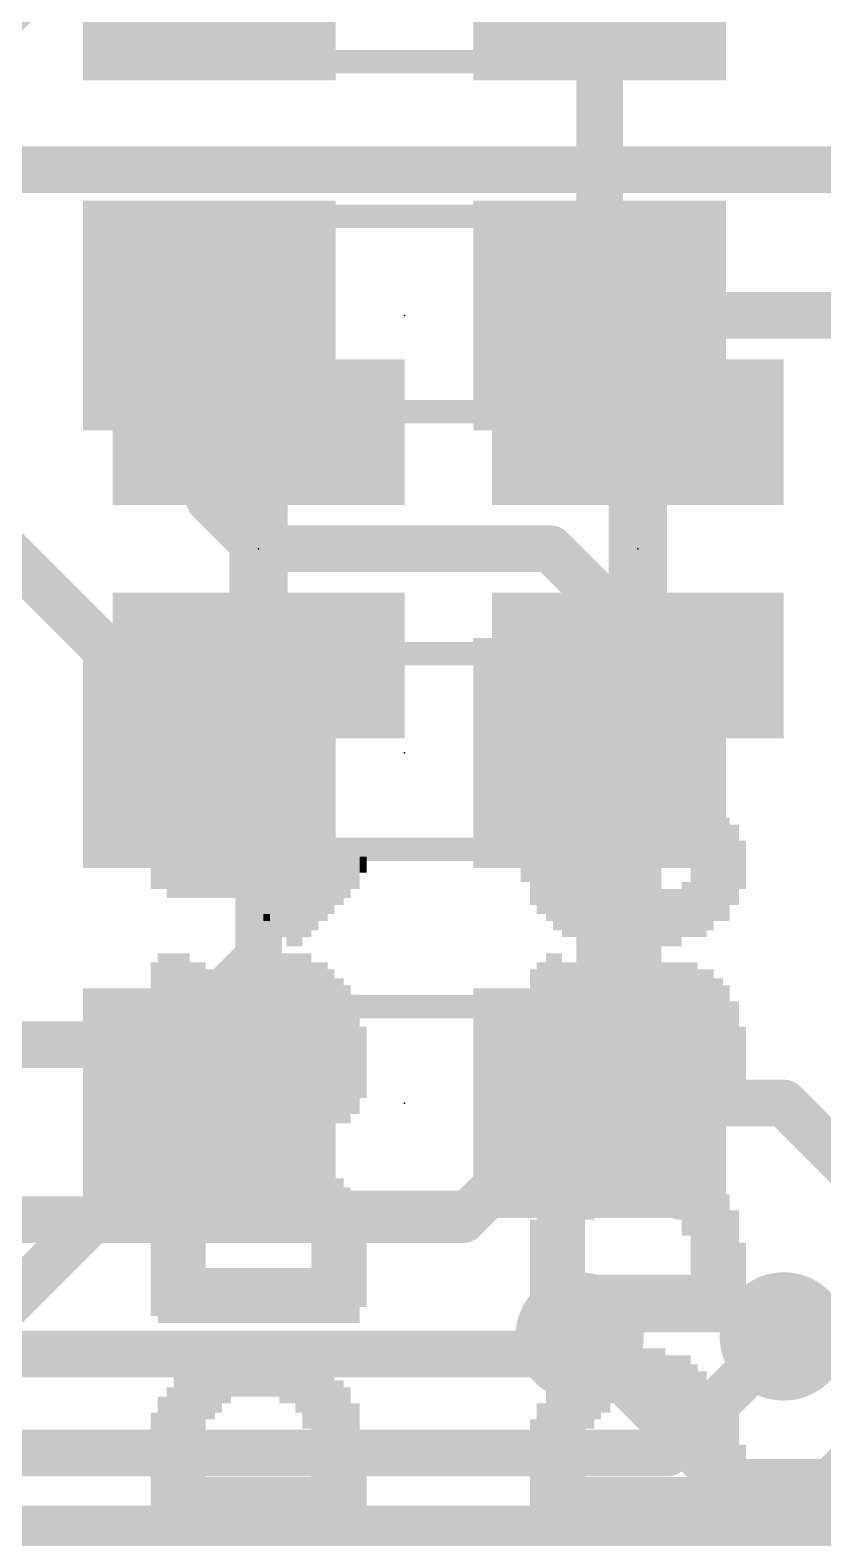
# Model space of a CAD drawing. Extents: x -29.2 to 57.4, y -20 to 37.1.
# Drawn here: x 18.31 to 21.76, y 12.46 to 19.02 of the extents above; entities that cross this region are included whole.
import ezdxf

# ---------------------------------------------------------------- set-up
doc = ezdxf.new("R2010")
doc.units = 0
for name, color, linetype in [('1', 12, 'CONTINUOUS'), ('16', 132, 'CONTINUOUS'), ('18', 110, 'CONTINUOUS'), ('22', 40, 'CONTINUOUS'), ('23', 53, 'CONTINUOUS'), ('24', 53, 'CONTINUOUS'), ('51', 53, 'CONTINUOUS')]:
    doc.layers.add(name, color=color, linetype=linetype)

# ---------------------------------------------------------------- blocks, each defined once
blk = doc.blocks.new('RECT')
blk.add_solid([(-0.5, -0.5), (0.5, -0.5), (-0.5, 0.5), (0.5, 0.5)])
blk = doc.blocks.new('ROUNDV')
at = {"const_width": 0.5}
blk.add_lwpolyline([(0, -0.25, 1), (0, 0.25, 1), (0, -0.25)], format="xyb", dxfattribs=at)

msp = doc.modelspace()

# ---------------------------------------------------------------- linework, layer by layer
at = {"layer": '1', "const_width": 0.2032}
for points in [[(18.161, 19.05), (18.415, 19.304)], [(20.789, 19.304), (20.789, 17.78)], [(19.089, 17.78), (19.089, 16.979)], [(20.789, 17.78), (21.971, 17.78)], [(19.089, 16.979), (19.304, 16.764)], [(19.089, 15.875), (18.204, 16.76)], [(19.304, 16.764), (20.574, 16.764)], [(20.574, 16.764), (20.789, 16.549)], [(20.789, 16.549), (20.789, 15.875)], [(20.789, 15.875), (20.789, 14.351)], [(19.089, 14.351), (17.78, 13.042)], [(21.59, 14.351), (20.789, 14.351)], [(21.93, 14.011), (21.59, 14.351)], [(21.336, 12.7), (20.701, 13.335)], [(22.479, 13.335), (21.59, 13.335)], [(21.971, 12.7), (21.336, 12.7)]]:
    msp.add_lwpolyline(points, dxfattribs=at)
at = {"layer": '1', "const_width": 0.1016}
for points in [[(19.1398, 17.78, 1), (19.0382, 17.78)], [(20.789, 17.8308, 1), (20.789, 17.7292)], [(20.7382, 17.78, 1), (20.8398, 17.78)], [(19.1249, 17.0149, 1), (19.0531, 16.9431)], [(19.0382, 16.979, 1), (19.1398, 16.979)], [(19.304, 16.8148, 1), (19.304, 16.7132)], [(19.2681, 16.7281, 1), (19.3399, 16.7999)], [(20.6099, 16.7999, 1), (20.5381, 16.7281)], [(20.574, 16.7132, 1), (20.574, 16.8148)], [(20.8398, 16.549, 1), (20.7382, 16.549)], [(20.7531, 16.5131, 1), (20.8249, 16.5849)], [(19.0531, 15.8391, 1), (19.1249, 15.9109)], [(20.8398, 15.875, 1), (20.7382, 15.875)], [(20.7382, 15.875, 1), (20.8398, 15.875)], [(19.1249, 14.3151, 1), (19.0531, 14.3869)], [(20.789, 14.4018, 1), (20.789, 14.3002)], [(21.6259, 14.3869, 1), (21.5541, 14.3151)], [(21.59, 14.3002, 1), (21.59, 14.4018)], [(20.7382, 14.351, 1), (20.8398, 14.351)], [(20.7369, 13.3709, 1), (20.6651, 13.2991)], [(21.59, 13.3858, 1), (21.59, 13.2842)], [(21.336, 12.7508, 1), (21.336, 12.6492)], [(21.3001, 12.6641, 1), (21.3719, 12.7359)]]:
    msp.add_lwpolyline(points, format="xyb", dxfattribs=at)
at = {"layer": '16'}
for points, const_width in [([(23.368, 18.415), (17.653, 18.415)], 0.2032), ([(19.304, 17.272), (19.304, 16.256)], 0.254), ([(19.304, 17.272), (19.304, 16.256)], 0.254), ([(20.955, 17.272), (20.955, 16.256)], 0.254), ([(20.955, 17.272), (20.955, 16.256)], 0.254), ([(19.304, 16.256), (19.304, 14.986)], 0.2032), ([(20.955, 14.605), (20.955, 16.256)], 0.2032), ([(19.304, 14.986), (18.923, 14.605)], 0.2032), ([(18.923, 14.605), (16.378, 14.605)], 0.2032), ([(20.193, 13.843), (20.955, 14.605)], 0.2032), ([(20.193, 13.843), (15.24, 13.843)], 0.2032), ([(20.701, 13.335), (20.6248, 13.2588)], 0.2032), ([(21.59, 13.335), (21.082, 12.827)], 0.2032), ([(20.6248, 13.2588), (13.6652, 13.2588)], 0.2032), ([(21.717, 12.192), (22.479, 12.954)], 0.8128), ([(21.082, 12.827), (12.954, 12.827)], 0.2032), ([(10.033, 12.192), (21.717, 12.192)], 0.8128)]:
    msp.add_lwpolyline(points, dxfattribs=dict(at, const_width=const_width))
for points, const_width in [([(19.3675, 17.272, 1), (19.2405, 17.272)], 0.127), ([(19.3675, 17.272, 1), (19.2405, 17.272)], 0.127), ([(21.0185, 17.272, 1), (20.8915, 17.272)], 0.127), ([(21.0185, 17.272, 1), (20.8915, 17.272)], 0.127), ([(19.3548, 16.256, 1), (19.2532, 16.256)], 0.1016), ([(21.0058, 16.256, 1), (20.9042, 16.256)], 0.1016), ([(19.2405, 16.256, 1), (19.3675, 16.256)], 0.127), ([(19.2405, 16.256, 1), (19.3675, 16.256)], 0.127), ([(20.8915, 16.256, 1), (21.0185, 16.256)], 0.127), ([(20.8915, 16.256, 1), (21.0185, 16.256)], 0.127), ([(19.2532, 14.986, 1), (19.3548, 14.986)], 0.1016), ([(19.3399, 14.9501, 1), (19.2681, 15.0219)], 0.1016), ([(18.923, 14.5542, 1), (18.923, 14.6558)], 0.1016), ([(20.9909, 14.5691, 1), (20.9191, 14.6409)], 0.1016), ([(18.8871, 14.6409, 1), (18.9589, 14.5691)], 0.1016), ([(20.9042, 14.605, 1), (21.0058, 14.605)], 0.1016), ([(20.1571, 13.8789, 1), (20.2289, 13.8071)], 0.1016), ([(20.193, 13.7922, 1), (20.193, 13.8938)], 0.1016), ([(20.7369, 13.2991, 1), (20.6651, 13.3709)], 0.1016), ([(21.6259, 13.2991, 1), (21.5541, 13.3709)], 0.1016), ([(20.5889, 13.2947, 1), (20.6607, 13.2229)], 0.1016), ([(20.6248, 13.208, 1), (20.6248, 13.3096)], 0.1016), ([(21.0461, 12.8629, 1), (21.1179, 12.7911)], 0.1016), ([(21.082, 12.7762, 1), (21.082, 12.8778)], 0.1016), ([(21.5733, 12.3357, 1), (21.8607, 12.0483)], 0.4064), ([(21.717, 11.9888, 1), (21.717, 12.3952)], 0.4064)]:
    msp.add_lwpolyline(points, format="xyb", dxfattribs=dict(at, const_width=const_width))
at = {"layer": '23'}
for p in [(19.939, 17.78), (19.939, 15.875), (19.939, 14.351)]:
    msp.add_point(p, dxfattribs=at)
at = {"layer": '24'}
for p in [(19.304, 16.764), (20.955, 16.764)]:
    msp.add_point(p, dxfattribs=at)
at = {"layer": '51', "const_width": 0.1016}
for points in [[(19.583, 18.885), (20.295, 18.885)], [(19.583, 18.212), (20.295, 18.212)], [(19.583, 17.361), (20.295, 17.361)], [(19.583, 16.307), (20.295, 16.307)], [(19.583, 15.456), (20.295, 15.456)], [(20.295, 14.77), (19.583, 14.77)], [(20.295, 13.919), (19.583, 13.919)]]:
    msp.add_lwpolyline(points, dxfattribs=at)
at = {"layer": '51', "const_width": 0.0508}
for points in [[(19.583, 18.9104, 1), (19.583, 18.8596)], [(20.295, 18.8596, 1), (20.295, 18.9104)], [(19.583, 18.2374, 1), (19.583, 18.1866)], [(20.295, 18.1866, 1), (20.295, 18.2374)], [(19.583, 17.3864, 1), (19.583, 17.3356)], [(20.295, 17.3356, 1), (20.295, 17.3864)], [(19.583, 16.3324, 1), (19.583, 16.2816)], [(20.295, 16.2816, 1), (20.295, 16.3324)], [(19.583, 15.4814, 1), (19.583, 15.4306)], [(20.295, 15.4306, 1), (20.295, 15.4814)], [(19.583, 14.7954, 1), (19.583, 14.7446)], [(20.295, 14.7446, 1), (20.295, 14.7954)], [(19.583, 13.9444, 1), (19.583, 13.8936)], [(20.295, 13.8936, 1), (20.295, 13.9444)]]:
    msp.add_lwpolyline(points, format="xyb", dxfattribs=at)

# ---------------------------------------------------------------- block references
at = {"layer": '1', "xscale": 1.1}
for p in [(19.089, 19.304), (20.789, 19.304), (19.089, 17.78), (20.789, 17.78), (19.089, 15.875), (20.789, 15.875)]:
    msp.add_blockref('RECT', p, dxfattribs=at)
at = {"layer": '1', "xscale": 1.1, "rotation": 180}
for p in [(19.089, 14.351), (20.789, 14.351)]:
    msp.add_blockref('RECT', p, dxfattribs=at)
at = {"layer": '16', "xscale": 0.635, "yscale": 1.27, "rotation": 270}
for p in [(19.304, 17.272), (20.955, 17.272), (19.304, 16.256), (20.955, 16.256)]:
    msp.add_blockref('RECT', p, dxfattribs=at)
at = {"layer": '18', "xscale": 0.5588, "yscale": 0.5588}
for p in [(20.701, 13.335), (20.701, 13.335), (21.59, 13.335), (21.59, 13.335)]:
    msp.add_blockref('ROUNDV', p, dxfattribs=at)
at = {"layer": '22', "rotation": 90}
for p, xscale, yscale in [((20.675, 15.3884), 0.63, 0.04), ((20.71, 15.5784), 0.25, 0.03), ((20.745, 15.5934), 0.28, 0.04), ((20.78, 15.6134), 0.24, 0.03), ((20.815, 15.6134), 0.24, 0.04), ((20.85, 15.6134), 0.24, 0.03), ((20.885, 15.6134), 0.24, 0.04), ((20.92, 15.6134), 0.24, 0.03), ((20.955, 15.6134), 0.24, 0.04), ((20.99, 15.6134), 0.24, 0.03), ((21.025, 15.6134), 0.24, 0.04), ((21.06, 15.6134), 0.24, 0.03), ((21.095, 15.6134), 0.24, 0.04), ((21.13, 15.6134), 0.24, 0.03), ((21.165, 15.5784), 0.25, 0.04), ((21.2, 15.3884), 0.63, 0.03), ((20.57, 15.3884), 0.49, 0.03), ((20.605, 15.3834), 0.56, 0.04), ((20.64, 15.3684), 0.59, 0.03), ((21.235, 15.3684), 0.59, 0.04), ((21.27, 15.3834), 0.56, 0.03), ((21.305, 15.3884), 0.49, 0.04), ((20.5, 15.3884), 0.35, 0.03), ((20.535, 15.3834), 0.42, 0.04), ((21.34, 15.3684), 0.45, 0.03), ((21.375, 15.3884), 0.35, 0.04), ((18.884, 15.3884), 0.21, 0.04), ((18.919, 15.3684), 0.25, 0.03), ((18.954, 15.3684), 0.25, 0.04), ((18.989, 15.3684), 0.25, 0.03), ((19.024, 15.3684), 0.25, 0.04), ((19.059, 15.3684), 0.25, 0.03), ((19.094, 15.3684), 0.25, 0.04), ((19.129, 15.3684), 0.25, 0.03), ((19.164, 15.3684), 0.25, 0.04), ((19.199, 15.3684), 0.25, 0.03), ((19.234, 15.3684), 0.25, 0.04), ((19.269, 15.3684), 0.25, 0.03), ((19.304, 15.3684), 0.25, 0.04), ((19.339, 15.3684), 0.25, 0.03), ((19.374, 15.2984), 0.39, 0.04), ((19.409, 15.2834), 0.42, 0.03), ((19.444, 15.2634), 0.46, 0.04), ((19.479, 15.2634), 0.46, 0.03), ((19.514, 15.2834), 0.42, 0.04), ((19.549, 15.2984), 0.39, 0.03), ((19.584, 15.3184), 0.35, 0.04), ((19.619, 15.3334), 0.32, 0.03), ((19.654, 15.3534), 0.28, 0.04), ((19.689, 15.3684), 0.25, 0.03), ((19.724, 15.3884), 0.21, 0.04), ((21.41, 15.3884), 0.21, 0.03), ((18.849, 15.3684), 0.17, 0.03), ((20.465, 15.3834), 0.14, 0.04), ((19.759, 15.3884), 0.07, 0.03), ((20.71, 15.1934), 0.24, 0.03), ((21.165, 15.1934), 0.24, 0.04), ((20.745, 15.1584), 0.25, 0.04), ((20.78, 15.1584), 0.25, 0.03), ((20.815, 15.1584), 0.25, 0.04), ((20.85, 15.1584), 0.25, 0.03), ((20.885, 15.1584), 0.25, 0.04), ((20.92, 15.1584), 0.25, 0.03), ((20.955, 15.1584), 0.25, 0.04), ((20.99, 15.1584), 0.25, 0.03), ((21.025, 15.1584), 0.25, 0.04), ((21.06, 15.1584), 0.25, 0.03), ((21.095, 15.1584), 0.25, 0.04), ((21.13, 15.1584), 0.25, 0.03), ((19.339, 15.1584), 0.03, 0.03), ((18.884, 14.8984), 0.21, 0.04), ((18.919, 14.8784), 0.25, 0.03), ((18.954, 14.8784), 0.25, 0.04), ((18.989, 14.8634), 0.28, 0.03), ((19.304, 14.6334), 0.74, 0.04), ((19.339, 14.8634), 0.28, 0.03), ((19.374, 14.8784), 0.25, 0.04), ((19.409, 14.8784), 0.25, 0.03), ((19.444, 14.8784), 0.25, 0.04), ((19.479, 14.8784), 0.25, 0.03), ((19.514, 14.8634), 0.28, 0.04), ((20.57, 14.8784), 0.25, 0.03), ((20.605, 14.8634), 0.28, 0.04), ((18.849, 14.8784), 0.17, 0.03), ((19.024, 14.8434), 0.24, 0.04), ((19.059, 14.8434), 0.24, 0.03), ((19.094, 14.5984), 0.67, 0.04), ((19.129, 14.5984), 0.67, 0.03), ((19.164, 14.5984), 0.67, 0.04), ((19.199, 14.5984), 0.67, 0.03), ((19.234, 14.6134), 0.7, 0.04), ((19.269, 14.6134), 0.7, 0.03), ((19.549, 14.6134), 0.7, 0.03), ((19.584, 14.6134), 0.7, 0.04), ((19.619, 14.5984), 0.67, 0.03), ((20.5, 14.8634), 0.14, 0.03), ((20.535, 14.8584), 0.21, 0.04), ((20.64, 14.8434), 0.24, 0.03), ((20.675, 14.8234), 0.28, 0.04), ((20.71, 14.8084), 0.25, 0.03), ((20.745, 14.5984), 0.67, 0.04), ((20.885, 14.5984), 0.67, 0.04), ((20.92, 14.5984), 0.67, 0.03), ((20.955, 14.6134), 0.7, 0.04), ((20.99, 14.8434), 0.24, 0.03), ((21.025, 14.8434), 0.24, 0.04), ((21.06, 14.8584), 0.21, 0.03), ((21.095, 14.8584), 0.21, 0.04), ((21.13, 14.8434), 0.24, 0.03), ((21.165, 14.8234), 0.28, 0.04), ((21.2, 14.6134), 0.7, 0.03), ((21.235, 14.5984), 0.67, 0.04), ((21.27, 14.5984), 0.67, 0.03), ((19.654, 14.5784), 0.63, 0.04), ((19.689, 14.5634), 0.6, 0.03), ((20.78, 14.5784), 0.63, 0.03), ((20.815, 14.5784), 0.63, 0.04), ((20.85, 14.5784), 0.63, 0.03), ((21.305, 14.5784), 0.63, 0.04), ((21.34, 14.5634), 0.6, 0.03), ((19.724, 14.5634), 0.52, 0.04), ((21.375, 14.5284), 0.53, 0.04), ((19.759, 14.5284), 0.31, 0.03), ((21.41, 14.5084), 0.35, 0.03), ((18.884, 14.3884), 0.25, 0.04), ((18.919, 14.3884), 0.25, 0.03), ((18.954, 14.3884), 0.25, 0.04), ((18.989, 14.3884), 0.25, 0.03), ((19.024, 14.3884), 0.25, 0.04), ((19.059, 14.3884), 0.25, 0.03), ((19.339, 14.3884), 0.25, 0.03), ((19.374, 14.3884), 0.25, 0.04), ((19.409, 14.3884), 0.25, 0.03), ((19.444, 14.3884), 0.25, 0.04), ((19.479, 14.3884), 0.25, 0.03), ((19.514, 14.3884), 0.25, 0.04), ((18.849, 14.3884), 0.17, 0.03), ((20.5, 14.3734), 0.14, 0.03), ((20.535, 14.3684), 0.21, 0.04), ((20.57, 14.3684), 0.21, 0.03), ((20.605, 14.3684), 0.21, 0.04), ((20.64, 14.3684), 0.21, 0.03), ((20.675, 14.3684), 0.21, 0.04), ((20.71, 14.3684), 0.21, 0.03), ((20.99, 14.3684), 0.21, 0.03), ((21.025, 14.3684), 0.21, 0.04), ((21.06, 14.3684), 0.21, 0.03), ((21.095, 14.3684), 0.21, 0.04), ((21.13, 14.3684), 0.21, 0.03), ((21.165, 14.3684), 0.21, 0.04), ((19.164, 14.0534), 0.28, 0.04), ((19.199, 14.0734), 0.24, 0.03), ((19.234, 14.0734), 0.24, 0.04), ((19.269, 14.0734), 0.24, 0.03), ((19.304, 14.0734), 0.24, 0.04), ((19.339, 14.0734), 0.24, 0.03), ((19.374, 14.0734), 0.24, 0.04), ((19.409, 14.0734), 0.24, 0.03), ((20.885, 14.0734), 0.24, 0.04), ((20.92, 14.0734), 0.24, 0.03), ((20.955, 14.0734), 0.24, 0.04), ((20.99, 14.0734), 0.24, 0.03), ((19.024, 13.7584), 0.73, 0.04), ((19.059, 13.7584), 0.73, 0.03), ((19.094, 14.0034), 0.32, 0.04), ((19.129, 14.0234), 0.28, 0.03), ((19.444, 14.0384), 0.25, 0.04), ((19.479, 14.0234), 0.28, 0.03), ((19.514, 13.9884), 0.35, 0.04), ((19.549, 13.7584), 0.73, 0.03), ((20.71, 13.7384), 0.77, 0.03), ((20.745, 13.9834), 0.28, 0.04), ((20.78, 14.0234), 0.28, 0.03), ((20.815, 14.0384), 0.25, 0.04), ((20.85, 14.0384), 0.25, 0.03), ((21.025, 14.0584), 0.21, 0.04), ((21.06, 14.0384), 0.25, 0.03), ((21.095, 14.0234), 0.28, 0.04), ((21.13, 14.0034), 0.32, 0.03), ((21.165, 13.9484), 0.35, 0.04), ((21.2, 13.7384), 0.77, 0.03), ((18.954, 13.7234), 0.66, 0.04), ((18.989, 13.7434), 0.7, 0.03), ((19.584, 13.7434), 0.7, 0.04), ((19.619, 13.7234), 0.66, 0.03), ((20.64, 13.7034), 0.7, 0.03), ((20.675, 13.7234), 0.74, 0.04), ((21.235, 13.7234), 0.74, 0.04), ((21.27, 13.7034), 0.7, 0.03), ((18.919, 13.7084), 0.63, 0.03), ((19.654, 13.7084), 0.63, 0.04), ((19.689, 13.6884), 0.59, 0.03), ((20.57, 13.6684), 0.63, 0.03), ((20.605, 13.6884), 0.67, 0.04), ((21.305, 13.6884), 0.67, 0.04), ((18.884, 13.6734), 0.56, 0.04), ((20.535, 13.6534), 0.6, 0.04), ((21.34, 13.6534), 0.6, 0.03), ((18.849, 13.6534), 0.46, 0.03), ((19.724, 13.6534), 0.52, 0.04), ((21.375, 13.6384), 0.49, 0.04), ((20.5, 13.6184), 0.45, 0.03), ((19.759, 13.6184), 0.31, 0.03), ((21.41, 13.6034), 0.28, 0.03), ((19.094, 13.5134), 0.24, 0.04), ((19.129, 13.5134), 0.24, 0.03), ((19.164, 13.5134), 0.24, 0.04), ((19.199, 13.5134), 0.24, 0.03), ((19.234, 13.5134), 0.24, 0.04), ((19.269, 13.5134), 0.24, 0.03), ((19.304, 13.5134), 0.24, 0.04), ((19.339, 13.5134), 0.24, 0.03), ((19.374, 13.5134), 0.24, 0.04), ((19.409, 13.5134), 0.24, 0.03), ((19.444, 13.5134), 0.24, 0.04), ((19.479, 13.5134), 0.24, 0.03), ((19.514, 13.5134), 0.24, 0.04), ((20.745, 13.4784), 0.25, 0.04), ((20.78, 13.4784), 0.25, 0.03), ((20.815, 13.4784), 0.25, 0.04), ((20.85, 13.4784), 0.25, 0.03), ((20.885, 13.4784), 0.25, 0.04), ((20.92, 13.4784), 0.25, 0.03), ((20.955, 13.4784), 0.25, 0.04), ((20.99, 13.4784), 0.25, 0.03), ((21.025, 13.4784), 0.25, 0.04), ((21.06, 13.4784), 0.25, 0.03), ((21.095, 13.4784), 0.25, 0.04), ((21.13, 13.4784), 0.25, 0.03), ((21.165, 13.4784), 0.25, 0.04), ((19.094, 13.1284), 0.31, 0.04), ((19.129, 13.1434), 0.28, 0.03), ((19.164, 13.1634), 0.24, 0.04), ((19.199, 13.1984), 0.25, 0.03), ((19.234, 13.1984), 0.25, 0.04), ((19.269, 13.1984), 0.25, 0.03), ((19.304, 13.1984), 0.25, 0.04), ((19.339, 13.1984), 0.25, 0.03), ((19.374, 13.1984), 0.25, 0.04), ((19.409, 13.1834), 0.28, 0.03), ((19.444, 13.1634), 0.24, 0.04), ((19.479, 13.1434), 0.28, 0.03), ((20.815, 13.1434), 0.28, 0.04), ((20.85, 13.1634), 0.24, 0.03), ((20.885, 13.1634), 0.24, 0.04), ((20.92, 13.1634), 0.24, 0.03), ((20.955, 13.1634), 0.24, 0.04), ((20.99, 13.1634), 0.24, 0.03), ((21.025, 13.1634), 0.24, 0.04), ((21.06, 13.1634), 0.24, 0.03), ((18.989, 12.8634), 0.7, 0.03), ((19.024, 12.8634), 0.7, 0.04), ((19.059, 12.8834), 0.74, 0.03), ((19.514, 13.0934), 0.32, 0.04), ((19.549, 12.8834), 0.74, 0.03), ((19.584, 12.8634), 0.7, 0.04), ((20.675, 12.8484), 0.73, 0.04), ((20.71, 12.8484), 0.73, 0.03), ((20.745, 13.0934), 0.32, 0.04), ((20.78, 13.1134), 0.28, 0.03), ((21.095, 13.1284), 0.25, 0.04), ((21.13, 13.1134), 0.28, 0.03), ((21.165, 13.0784), 0.35, 0.04), ((21.2, 12.8484), 0.73, 0.03), ((18.954, 12.8484), 0.67, 0.04), ((19.619, 12.8484), 0.67, 0.03), ((19.654, 12.8284), 0.63, 0.04), ((20.605, 12.8134), 0.66, 0.04), ((20.64, 12.8334), 0.7, 0.03), ((21.235, 12.8334), 0.7, 0.04), ((21.27, 12.8134), 0.66, 0.03), ((18.884, 12.7934), 0.56, 0.04), ((18.919, 12.8134), 0.6, 0.03), ((19.689, 12.8134), 0.6, 0.03), ((20.57, 12.7984), 0.63, 0.03), ((21.305, 12.7984), 0.63, 0.04), ((21.34, 12.7784), 0.59, 0.03), ((18.849, 12.7584), 0.49, 0.03), ((19.724, 12.7784), 0.53, 0.04), ((20.535, 12.7634), 0.56, 0.04), ((21.375, 12.7434), 0.52, 0.04), ((20.5, 12.7434), 0.46, 0.03), ((19.759, 12.7434), 0.32, 0.03), ((21.41, 12.7084), 0.31, 0.03), ((19.094, 12.6184), 0.21, 0.04), ((19.129, 12.6184), 0.21, 0.03), ((19.164, 12.6184), 0.21, 0.04), ((19.199, 12.6184), 0.21, 0.03), ((19.234, 12.6184), 0.21, 0.04), ((19.269, 12.6184), 0.21, 0.03), ((19.304, 12.6184), 0.21, 0.04), ((19.339, 12.6184), 0.21, 0.03), ((19.374, 12.6184), 0.21, 0.04), ((19.409, 12.6184), 0.21, 0.03), ((19.444, 12.6184), 0.21, 0.04), ((19.479, 12.6184), 0.21, 0.03), ((19.514, 12.6184), 0.21, 0.04), ((20.745, 12.6034), 0.24, 0.04), ((20.78, 12.6034), 0.24, 0.03), ((20.815, 12.6034), 0.24, 0.04), ((20.85, 12.6034), 0.24, 0.03), ((20.885, 12.6034), 0.24, 0.04), ((20.92, 12.6034), 0.24, 0.03), ((20.955, 12.6034), 0.24, 0.04), ((20.99, 12.6034), 0.24, 0.03), ((21.025, 12.6034), 0.24, 0.04), ((21.06, 12.6034), 0.24, 0.03), ((21.095, 12.6034), 0.24, 0.04), ((21.13, 12.6034), 0.24, 0.03), ((21.165, 12.6034), 0.24, 0.04)]:
    msp.add_blockref('RECT', p, dxfattribs=dict(at, xscale=xscale, yscale=yscale))
at = {"layer": '51', "xscale": 0.5001, "yscale": 0.95}
for p in [(19.3509, 19.3091), (20.5192, 19.3091), (19.3509, 17.7851), (20.5192, 17.7851), (19.3509, 15.8801), (20.5192, 15.8801)]:
    msp.add_blockref('RECT', p, dxfattribs=at)
at = {"layer": '51', "xscale": 0.5001, "yscale": 0.95, "rotation": 180}
for p in [(19.3588, 14.3459), (20.5272, 14.3459)]:
    msp.add_blockref('RECT', p, dxfattribs=at)

doc.saveas('drawing.dxf')
